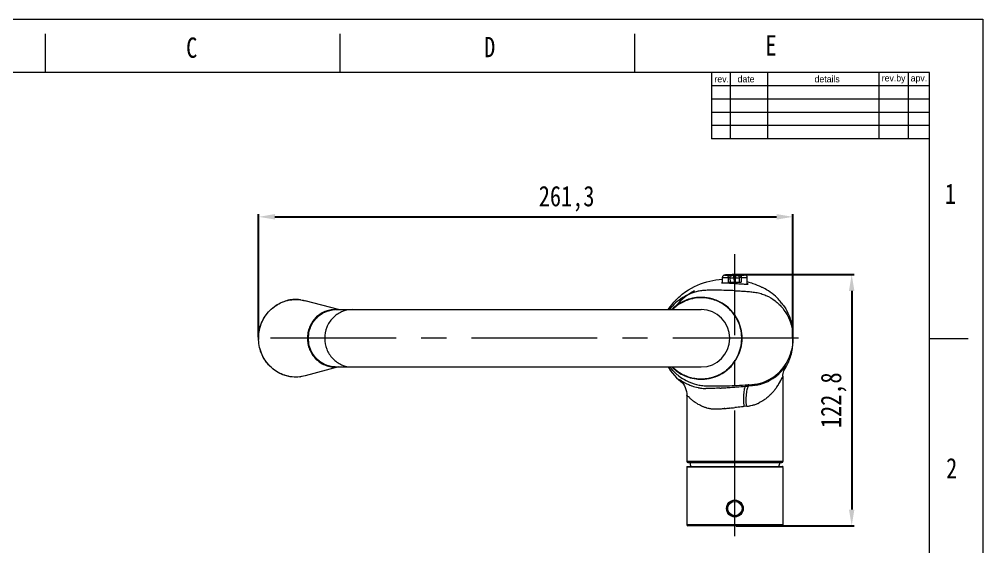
# Model space of a CAD drawing. Header units: inches. Extents: x 20229 to 21001, y -6726 to -5634.
# Drawn here: x 20530.5 to 21001.5, y -5891.3 to -5633.5 of the extents above; entities that cross this region are included whole.
import ezdxf

# ---------------------------------------------------------------- set-up
doc = ezdxf.new("R2010")
doc.units = ezdxf.units.IN
doc.header["$LTSCALE"] = 4.84
doc.header["$MEASUREMENT"] = 0
doc.header["$PDMODE"] = 3
doc.header["$PDSIZE"] = 0.3125
doc.linetypes.add('CENTERX2', pattern=[20.32, 12.7, -2.54, 2.54, -2.54])
doc.layers.get('0').update_dxf_attribs({"linetype": 'CONTINUOUS', "lineweight": 13})
doc.layers.get('Defpoints').update_dxf_attribs({"color": 3, "linetype": 'CONTINUOUS'})
for name, color, linetype, lineweight in [('CENTER', 1, 'CENTERX2', 15), ('DIM', 3, 'CONTINUOUS', 9), ('TEXT', 2, 'CONTINUOUS', 13)]:
    doc.layers.add(name, color=color, linetype=linetype, lineweight=lineweight)
doc.styles.add('ROMANS', font='')
doc.styles.get("Standard").update_dxf_attribs({"font": 'txt', "width": 0.8})
doc.styles.get('ROMANS').set_extended_font_data('Gulim')
doc.dimstyles.new('ISO-25$0', dxfattribs={"dimtxt": 3, "dimasz": 3.5, "dimexe": 1.25, "dimexo": 0, "dimtad": 1, "dimdsep": 46, "dimtxsty": 'Standard', "dimblk1": 'CLOSEDBLANK', "dimcen": 1, "dimadec": 0, "dimazin": 0, "dimtfac": 1, "dimtmove": 1, "dimatfit": 3, "dimfxl": 1, "dimarcsym": 0})

# ---------------------------------------------------------------- blocks, each defined once
blk = doc.blocks.new('*D9')
at = {"layer": 'Defpoints', "color": 0, "transparency": 16777216}
for p in [(20908.68, -5730.09), (20647.43, -5789.47), (20908.68, -5789.62)]:
    blk.add_point(p, dxfattribs=at)
at = {"layer": 'DIM', "color": 0, "lineweight": -2, "transparency": 16777216}
for p, q in [((20647.43, -5788.84), (20647.43, -5728.84)), ((20908.68, -5788.99), (20908.68, -5728.84))]:
    blk.add_line(p, q, dxfattribs=at)
at = {"layer": 'DIM', "color": 0, "lineweight": -3, "transparency": 16777216}
blk.add_line((20655.43, -5730.09), (20900.68, -5730.09), dxfattribs=at)
at = {"layer": 'DIM', "color": 0, "transparency": 16777216}
for points in [[(20655.43, -5728.75), (20655.43, -5731.42), (20647.43, -5730.09)], [(20900.68, -5728.75), (20900.68, -5731.42), (20908.68, -5730.09)]]:
    blk.add_solid(points, dxfattribs=at)
at = {"layer": 'DIM', "color": 0, "transparency": 16777216, "insert": (20798.05, -5721.25), "char_height": 10, "attachment_point": 5}
blk.add_mtext('261,3', dxfattribs=at)
blk = doc.blocks.new('*D10')
at = {"layer": 'Defpoints', "color": 0, "transparency": 16777216}
for p in [(20880.32, -5758.33), (20880.32, -5881.17), (20937.42, -5881.17)]:
    blk.add_point(p, dxfattribs=at)
at = {"layer": 'DIM', "color": 0, "lineweight": -2, "transparency": 16777216}
for p, q in [((20880.95, -5758.33), (20938.67, -5758.33)), ((20880.95, -5881.17), (20938.67, -5881.17))]:
    blk.add_line(p, q, dxfattribs=at)
at = {"layer": 'DIM', "color": 0, "lineweight": -3, "transparency": 16777216}
blk.add_line((20937.42, -5766.33), (20937.42, -5873.17), dxfattribs=at)
at = {"layer": 'DIM', "color": 0, "transparency": 16777216}
for points in [[(20936.09, -5766.33), (20938.76, -5766.33), (20937.42, -5758.33)], [(20936.09, -5873.17), (20938.76, -5873.17), (20937.42, -5881.17)]]:
    blk.add_solid(points, dxfattribs=at)
at = {"layer": 'DIM', "color": 0, "transparency": 16777216, "insert": (20928.59, -5819.75), "char_height": 10, "attachment_point": 5, "rotation": 90}
blk.add_mtext('122,8', dxfattribs=at)

msp = doc.modelspace()

# ---------------------------------------------------------------- linework, layer by layer
at = {"color": 7, "linetype": 'Continuous'}
for p, q in [((20229.28, -5633.52), (21001.48, -5633.52)), ((21001.48, -5633.52), (21001.48, -6725.51)), ((20543.36, -5659.51), (20543.36, -5640.62)), ((20687.4, -5659.51), (20687.4, -5640.62)), ((20831.44, -5659.51), (20831.44, -5640.62)), ((20975.48, -5659.51), (20255.28, -5659.51)), ((20975.48, -6699.51), (20975.48, -5659.51)), ((20874.31, -5762.46), (20874.26, -5759.61)), ((20877.04, -5759.77), (20877.05, -5761.99)), ((20877.56, -5758.44), (20877.58, -5758.44)), ((20877.56, -5758.44), (20877.58, -5758.44)), ((20877.92, -5759.83), (20877.93, -5762.03)), ((20878.77, -5758.37), (20878.73, -5758.38)), ((20878.73, -5758.38), (20878.73, -5758.38)), ((20878.73, -5758.38), (20878.73, -5758.38)), ((20878.73, -5758.38), (20878.74, -5758.38)), ((20878.77, -5758.38), (20878.9, -5758.36)), ((20879.74, -5758.33), (20880.57, -5758.33)), ((20879.88, -5758.33), (20880.57, -5758.33)), ((20879.88, -5758.33), (20879.88, -5758.33)), ((20880.57, -5758.85), (20879.88, -5758.85)), ((20879.88, -5759.85), (20879.88, -5758.85)), ((20879.88, -5759.85), (20880.57, -5759.85)), ((20879.88, -5759.85), (20879.89, -5762.09)), ((20880.21, -5758.51), (20880.29, -5758.51)), ((20880.56, -5762.09), (20880.57, -5759.85)), ((20880.57, -5758.33), (20880.57, -5758.33)), ((20880.57, -5758.85), (20880.57, -5759.85)), ((20881.54, -5758.36), (20881.68, -5758.37)), ((20881.54, -5758.36), (20881.68, -5758.37)), ((20881.68, -5758.37), (20881.68, -5758.37)), ((20881.68, -5758.37), (20881.69, -5758.37)), ((20882.51, -5762.03), (20882.51, -5759.83)), ((20882.92, -5758.42), (20882.94, -5758.42)), ((20882.92, -5758.42), (20882.94, -5758.42)), ((20883.43, -5759.77), (20883.43, -5761.99)), ((20886.33, -5763.04), (20886.39, -5759.6)), ((20880.56, -5762.09), (20879.89, -5762.09)), ((20880.32, -5766.2), (20880.32, -5762.69)), ((20880.32, -5762.69), (20880.32, -5762.72)), ((20667.96, -5770.63), (20670.24, -5771.08)), ((20686.6, -5775.46), (20670.24, -5771.08)), ((20851.53, -5770.69), (20851.55, -5770.67)), ((20903.52, -5772.69), (20903.41, -5772.54)), ((20903.66, -5772.88), (20903.52, -5772.69)), ((20903.8, -5773.07), (20903.66, -5772.88)), ((20685.26, -5775.46), (20863.86, -5775.46)), ((20671.71, -5789.46), (20671.71, -5789.45)), ((20671.71, -5789.46), (20671.71, -5789.45)), ((20671.71, -5789.46), (20671.71, -5789.46)), ((20883.67, -5789.47), (20883.84, -5789.47)), ((20975.48, -5789.51), (20994.38, -5789.51)), ((20905.19, -5802.91), (20905.14, -5803.02)), ((20686.6, -5803.46), (20670.24, -5807.83)), ((20685.26, -5803.46), (20863.86, -5803.46)), ((20670.24, -5807.83), (20667.96, -5808.29)), ((20851.82, -5808.72), (20854.78, -5811.28)), ((20853.82, -5809.96), (20854.13, -5810.16)), ((20887.12, -5812.17), (20886.82, -5812.19)), ((20903.01, -5809.58), (20902.98, -5809.64)), ((20903.01, -5809.58), (20903.35, -5808.89)), ((20903.71, -5808.15), (20903.53, -5808.51)), ((20903.75, -5808.05), (20903.8, -5807.97)), ((20903.82, -5807.94), (20903.82, -5807.95)), ((20903.82, -5807.97), (20903.82, -5849.67)), ((20872.95, -5813.8), (20873.57, -5813.76)), ((20887.04, -5812.79), (20887.19, -5812.77)), ((20856.82, -5817.34), (20856.82, -5849.67)), ((20856.82, -5817.34), (20856.82, -5817.34)), ((20857.59, -5818.04), (20857.41, -5817.87)), ((20858.06, -5818.47), (20857.59, -5818.04)), ((20861.57, -5821.18), (20861.25, -5820.97)), ((20871.19, -5824.01), (20871.26, -5824.01)), ((20875.47, -5823.77), (20875.15, -5823.79)), ((20877.75, -5823.57), (20877.5, -5823.59)), ((20885.86, -5822.71), (20884.68, -5822.85)), ((20886.19, -5822.67), (20885.86, -5822.71)), ((20903.82, -5849.67), (20856.82, -5849.67)), ((20856.83, -5852.41), (20856.82, -5852.62)), ((20856.82, -5852.62), (20856.82, -5880.67)), ((20856.86, -5852.37), (20903.78, -5852.37)), ((20857.06, -5852.17), (20857.03, -5852.17)), ((20857.06, -5852.17), (20903.58, -5852.17)), ((20857.32, -5850.17), (20903.32, -5850.17)), ((20903.62, -5852.17), (20903.58, -5852.17)), ((20903.82, -5852.62), (20903.81, -5852.41)), ((20903.82, -5852.62), (20903.82, -5880.67)), ((20903.82, -5880.67), (20856.82, -5880.67)), ((20903.32, -5881.17), (20857.32, -5881.17))]:
    msp.add_line(p, q, dxfattribs=at)
for p, q in [((20868.88, -5659.51), (20868.88, -5692.01)), ((20877.93, -5659.51), (20877.93, -5692.01)), ((20896.18, -5659.51), (20896.18, -5692.01)), ((20950.71, -5659.51), (20950.71, -5692.01)), ((20965.08, -5659.51), (20965.08, -5692.01)), ((20975.48, -5666.01), (20868.88, -5666.01)), ((20975.48, -5672.51), (20868.88, -5672.51)), ((20975.48, -5679.01), (20868.88, -5679.01)), ((20975.48, -5685.51), (20868.88, -5685.51)), ((20975.48, -5692.01), (20868.88, -5692.01))]:
    msp.add_line(p, q)
for points in [[(20877.77, -5758.43), (20877.29, -5758.44), (20877.02, -5758.45), (20876.77, -5758.46), (20876.54, -5758.47), (20876.33, -5758.48), (20876.13, -5758.49), (20875.96, -5758.5), (20875.81, -5758.51), (20875.67, -5758.52), (20875.55, -5758.53), (20875.44, -5758.54), (20875.35, -5758.55), (20875.26, -5758.56), (20875.18, -5758.58), (20875.09, -5758.6), (20874.99, -5758.63), (20874.86, -5758.68), (20874.71, -5758.76), (20874.55, -5758.88), (20874.42, -5759.05), (20874.32, -5759.24), (20874.27, -5759.45), (20874.26, -5759.61)], [(20878.73, -5758.38), (20878.71, -5758.38), (20878.65, -5758.39), (20878.57, -5758.39), (20878.46, -5758.4), (20878.33, -5758.41), (20878.17, -5758.41), (20877.98, -5758.42), (20877.77, -5758.43)], [(20879.74, -5758.33), (20879.59, -5758.33), (20879.46, -5758.33), (20879.33, -5758.34), (20879.22, -5758.34), (20879.12, -5758.34), (20879.04, -5758.35), (20878.96, -5758.35), (20878.9, -5758.36), (20878.84, -5758.36), (20878.77, -5758.37)], [(20881.68, -5758.37), (20881.62, -5758.36), (20881.55, -5758.35), (20881.47, -5758.35), (20881.39, -5758.34), (20881.29, -5758.34), (20881.17, -5758.33), (20881.04, -5758.33), (20880.89, -5758.33), (20880.72, -5758.33), (20880.57, -5758.33)], [(20883.21, -5758.43), (20882.67, -5758.42), (20882.41, -5758.41), (20882.19, -5758.4), (20882.01, -5758.39), (20881.87, -5758.38), (20881.77, -5758.38), (20881.7, -5758.37), (20881.68, -5758.37)], [(20886.39, -5759.6), (20886.38, -5759.44), (20886.32, -5759.24), (20886.23, -5759.05), (20886.1, -5758.88), (20885.95, -5758.75), (20885.8, -5758.67), (20885.67, -5758.62), (20885.57, -5758.59), (20885.48, -5758.57), (20885.4, -5758.55), (20885.31, -5758.54), (20885.22, -5758.53), (20885.12, -5758.52), (20885.01, -5758.51), (20884.88, -5758.5), (20884.73, -5758.49), (20884.57, -5758.48), (20884.39, -5758.47), (20884.19, -5758.46), (20883.98, -5758.45), (20883.74, -5758.44), (20883.48, -5758.44), (20883.21, -5758.43)], [(20903.41, -5772.55), (20903.16, -5772.22), (20902.84, -5771.81), (20902.44, -5771.32), (20901.97, -5770.79), (20901.43, -5770.21), (20900.82, -5769.58), (20900.12, -5768.92), (20899.33, -5768.24), (20898.47, -5767.55), (20897.58, -5766.89), (20896.69, -5766.3), (20895.85, -5765.78), (20895.09, -5765.34), (20894.41, -5764.99), (20893.84, -5764.7), (20893.39, -5764.49), (20893.16, -5764.39), (20893.12, -5764.37)], [(20860.58, -5766.34), (20858.64, -5767.42), (20855.97, -5769.25), (20853.35, -5771.52), (20851.27, -5773.86)], [(20847.73, -5775.46), (20848.18, -5774.76), (20848.8, -5773.88), (20849.41, -5773.08), (20849.99, -5772.38), (20850.52, -5771.77), (20850.98, -5771.26), (20851.38, -5770.84), (20851.7, -5770.52), (20851.89, -5770.34), (20851.92, -5770.31)], [(20903.39, -5772.51), (20903.36, -5772.48), (20903.26, -5772.35)], [(20903.41, -5772.55), (20903.58, -5772.77), (20903.56, -5772.75)], [(20903.92, -5773.23), (20903.9, -5773.21), (20903.8, -5773.07)], [(20847.74, -5803.46), (20848.89, -5805.3), (20851.82, -5808.72)], [(20903.82, -5807.94), (20903.83, -5807.45), (20903.9, -5806.69), (20904.02, -5805.96), (20904.18, -5805.29), (20904.36, -5804.69), (20904.55, -5804.19), (20904.71, -5803.81), (20904.83, -5803.58), (20904.88, -5803.47), (20904.9, -5803.44)], [(20854.01, -5810.4), (20854, -5810.39), (20854.04, -5810.44), (20854.19, -5810.59), (20854.45, -5810.87), (20854.81, -5811.32), (20855.22, -5811.91), (20855.65, -5812.64), (20856.05, -5813.48), (20856.39, -5814.43), (20856.64, -5815.44), (20856.79, -5816.52), (20856.82, -5817.34)]]:
    msp.add_lwpolyline(points, dxfattribs=at)
for radius in [4.1, 4, 3.5]:
    msp.add_circle((20880.32, -5872.67), radius, dxfattribs=at)
for centre, radius, start, end in [((20878.91, -5759.37), 1.01, 100.3286, 100.6411), ((20878.38, -5754.52), 3.88, 275.3443, 275.76), ((20877.62, -5795.04), 34.4, 62.3791, 63.1947), ((20877.57, -5795.14), 34.51, 62.2282, 62.3794), ((20877.55, -5795.18), 34.55, 62.042, 62.2282), ((20863.85, -5789.69), 20.04, 89.1874, 101.3322), ((20863.84, -5789.5), 19.84, 82.4855, 89.1493), ((20863.83, -5789.6), 19.95, 75.8478, 82.4864), ((20863.78, -5789.47), 20, 48.0624, 77.9048), ((20665.72, -5788.17), 17.69, 103.3222, 106.7833), ((20665.71, -5788.11), 17.64, 102.0907, 103.3209), ((20665.7, -5788.07), 17.59, 97.3608, 102.0901), ((20665.69, -5788.04), 17.56, 92.8213, 97.3595), ((20665.69, -5788.02), 17.54, 87.9189, 92.8161), ((20665.69, -5788.05), 17.57, 83.5271, 87.9199), ((20665.7, -5787.99), 17.51, 82.5792, 83.5255), ((20863.8, -5789.49), 19.83, 128.7282, 134.9311), ((20863.87, -5789.57), 19.94, 126.9193, 128.7318), ((20873.23, -5791.65), 30.17, 135.9824, 136.2582), ((20873.28, -5791.7), 30.24, 135.7513, 135.9279), ((20873.36, -5791.78), 30.36, 134.9545, 135.7509), ((20863.86, -5789.56), 19.92, 114.3119, 126.9173), ((20863.71, -5789.27), 19.59, 112.8643, 114.2762), ((20863.81, -5789.53), 19.87, 103.0739, 112.8356), ((20863.85, -5789.69), 20.04, 101.3365, 103.084), ((20863.84, -5789.53), 19.87, 72.8798, 75.8437), ((20863.84, -5789.54), 19.89, 64.0317, 72.8761), ((20863.9, -5789.41), 19.75, 62.2127, 64.0218), ((20863.86, -5789.46), 19.81, 49.6042, 62.1896), ((20863.93, -5789.38), 19.7, 48.2216, 49.5896), ((20863.85, -5789.45), 19.81, 38.6994, 48.2017), ((20685.26, -5788.32), 12.86, 90.0008, 91.7248), ((20684.82, -5788.42), 12.99, 88.0749, 89.1057), ((20863.86, -5789.46), 14, 270, 90), ((20863.79, -5789.5), 19.88, 35.5374, 38.7018), ((20863.79, -5789.5), 19.89, 26.0681, 35.5311), ((20685.38, -5789.18), 13.6, 139.8315, 141.9177), ((20863.94, -5789.42), 19.71, 13.3028, 26.0623), ((20686, -5789.46), 14.29, 171.5674, 179.9938), ((20863.39, -5789.57), 20.29, 12.9388, 13.3497), ((20667.15, -5789.46), 19.7, 178.4626, 179.9995), ((20667.16, -5789.46), 19.71, 180.0005, 181.6708), ((20686, -5789.45), 14.29, 180.0061, 188.4032), ((20685.38, -5789.73), 13.61, 218.0597, 220.2366), ((20863.76, -5789.42), 19.92, 321.3233, 333.9307), ((20863.87, -5789.48), 19.79, 333.9584, 345.8702), ((20864.5, -5789.65), 19.14, 345.8855, 346.7108), ((20886, -5789.92), 22.69, 332.0469, 339.4426), ((20886.31, -5790.04), 22.36, 339.4471, 346.7515), ((20863.83, -5789.46), 19.84, 318.5802, 321.297), ((20886, -5789.93), 22.68, 328.5446, 332.0522), ((20685.26, -5790.59), 12.86, 268.2752, 269.9992), ((20684.82, -5790.49), 12.99, 270.891, 271.9251), ((20863.74, -5789.52), 19.73, 224.9557, 229.9244), ((20863.81, -5789.43), 19.85, 229.921, 231.2749), ((20863.87, -5789.35), 19.94, 231.2873, 243.8888), ((20867.6, -5788.58), 24.24, 229.838, 233.1654), ((20863.75, -5789.57), 19.7, 243.914, 245.7389), ((20863.79, -5789.45), 19.83, 245.7697, 255.5435), ((20863.78, -5789.47), 20, 283.5724, 309.1061), ((20863.83, -5789.37), 19.91, 284.1665, 294.4827), ((20863.91, -5789.55), 19.72, 294.4994, 295.9881), ((20863.86, -5789.48), 19.81, 296.0139, 308.5937), ((20863.91, -5789.55), 19.72, 308.6056, 310.4203), ((20886.7, -5790.79), 22.05, 306.3229, 312.9507), ((20886.95, -5791.07), 21.67, 312.9721, 314.9348), ((20886.72, -5790.82), 22.01, 314.8817, 320.2094), ((20886.29, -5790.42), 22.6, 320.1428, 321.5818), ((20883.51, -5790.96), 25.17, 325.6099, 329.5761), ((20866.65, -5776.12), 46.9, 324.2709, 324.6232), ((20889.7, -5794.67), 17.55, 329.5906, 329.7575), ((20665.7, -5790.91), 17.52, 276.4325, 277.4399), ((20867.53, -5788.67), 24.12, 233.1574, 242.9542), ((20868.23, -5788.37), 25.95, 240.7979, 242.4033), ((20867.4, -5788.91), 23.86, 242.9615, 246.4104), ((20867.47, -5788.82), 23.96, 246.3566, 259.0198), ((20863.86, -5789.23), 20.06, 255.5316, 256.9217), ((20863.87, -5789.18), 20.1, 256.9226, 263.8576), ((20863.85, -5789.36), 19.93, 263.8599, 268.2319), ((20866.96, -5791.27), 21.46, 259.0923, 260.1092), ((20863.84, -5789.48), 19.8, 268.2365, 268.5163), ((20863.84, -5789.55), 19.74, 268.5158, 270.8631), ((20863.83, -5789.35), 19.94, 270.8816, 280.8291), ((20863.83, -5789.36), 19.93, 280.8293, 284.1609), ((20870.85, -5574.52), 238.21, 272.4698, 273.8428), ((20887.32, -5791.56), 21.1, 280.0998, 281.7098), ((20887.69, -5792.71), 19.36, 284.8893, 285.7609), ((20887.17, -5791.64), 21.07, 296.3551, 297.3258), ((20886.77, -5790.68), 21.59, 298.4704, 302.1652), ((20886.58, -5790.62), 22.25, 305.2311, 306.2999), ((20883.18, -5800.88), 21.56, 325.6035, 328.5273), ((20885.13, -5801.88), 19.37, 328.0368, 329.506), ((20866.85, -5790.91), 40.7, 329.2671, 330.9349), ((20873.42, -5794.54), 33.19, 330.8928, 331.0961), ((20871.97, -5793.69), 34.87, 331.0266, 332.7774), ((20852.35, -5784.06), 56.72, 334.0304, 334.2335), ((20819.44, -5768.17), 93.27, 334.2354, 334.3747), ((20912.8, -5812.58), 10.12, 153.4202, 153.9984), ((20867.22, -5790.42), 23.66, 249.2696, 250.4235), ((20867.19, -5790.55), 23.52, 250.3797, 258.0893), ((20867.17, -5790.63), 23.44, 258.0995, 259.3405), ((20869.29, -5660.1), 152.66, 269.7601, 269.9302), ((20869.31, -5565.38), 247.38, 269.9526, 270.6255), ((20869.25, -5532.09), 280.66, 270.5628, 271.1909), ((20845.01, -5324.2), 490.39, 273.3392, 273.6927), ((20869.28, -5532.13), 280.63, 271.185, 272.2639), ((20837.11, -5198.97), 615.87, 273.67555, 273.95076), ((20869.92, -5549.11), 263.63, 272.2706, 272.4345), ((20855.58, -5467.49), 346.73, 274.9626, 275.206), ((20876.41, -5796.49), 29.63, 325.5377, 325.9993), ((20856.02, -5818.46), 1.38, 49.2648, 50.3074), ((20878.82, -5796.05), 30.56, 227.2034, 227.5534), ((20866.93, -5810.17), 12.1, 228.5358, 229.2489), ((20870.79, -5805.5), 18.16, 233.3333, 234.2136), ((20885.38, -5807.11), 15.48, 286.6766, 289.8526), ((20885.39, -5807.02), 15.56, 289.7111, 295.0351), ((20884.66, -5805.48), 17.26, 295.0811, 295.5657), ((20882.82, -5802.36), 20.89, 306.3904, 309.1047), ((20871.79, -5805.24), 18.91, 247.6838, 248.3466), ((20871.55, -5806.05), 18.07, 248.1153, 252.6251), ((20871.14, -5807.08), 16.96, 252.9008, 253.9826), ((20870.99, -5807.64), 16.39, 253.9587, 258.215), ((20870.92, -5807.94), 16.08, 258.2211, 259.5815), ((20870.91, -5794.6), 29.41, 270.6865, 272.3003), ((20870, -5781.94), 42.1, 272.8487, 273.1803), ((20868.18, -5741.11), 82.98, 272.8735, 273.5751), ((20863.77, -5675.59), 148.64, 273.6973, 274.3937), ((20852.98, -5549.45), 275.24, 274.6863, 275.1094), ((20847.31, -5495.86), 329.13, 275.3069, 275.7559), ((20873.25, -5719.25), 104.22, 277.1352, 277.3086), ((20882.78, -5795.31), 27.57, 277.7696, 279.6418), ((20883.73, -5799.19), 23.59, 278.9482, 279.389), ((20884.3, -5803.22), 19.52, 279.6763, 283.2015), ((20885.13, -5806.41), 16.22, 282.9049, 284.3334), ((20885.33, -5807.18), 15.42, 284.3464, 286.9591), ((20857.32, -5849.67), 0.5, 180, 270), ((20903.32, -5849.67), 0.5, 270, 0), ((20857.06, -5852.39), 0.219, 99.1944, 104.8784), ((20907.45, -5840.87), 50, 190.716, 193.0679), ((20853.19, -5840.87), 50, 346.9321, 349.284), ((20857.32, -5880.67), 0.5, 180, 270), ((20903.32, -5880.67), 0.5, 270, 0)]:
    msp.add_arc(centre, radius, start, end, dxfattribs=at)
for points, knots in [([(20851.91, -5770.3), (20853.27, -5768.94), (20858.22, -5764.87), (20866.07, -5761.58), (20872.18, -5760.69), (20874.19, -5760.56), (20874.27, -5760.55)], [0, 0, 0, 0, 0.219808, 0.732746, 0.989215, 1, 1, 1, 1]), ([(20874.26, -5759.61), (20874.26, -5759.61), (20874.26, -5759.62), (20874.28, -5759.63), (20874.31, -5759.63), (20874.37, -5759.64), (20874.45, -5759.65), (20874.56, -5759.66), (20874.69, -5759.67), (20874.84, -5759.68), (20875.08, -5759.7), (20875.43, -5759.71), (20875.91, -5759.73), (20876.45, -5759.75), (20876.84, -5759.77), (20877.04, -5759.77)], [0, 0, 0, 0, 0.002097, 0.005767, 0.018988, 0.040407, 0.070045, 0.107829, 0.153629, 0.207274, 0.268567, 0.41312, 0.585045, 0.781705, 1, 1, 1, 1]), ([(20877.58, -5758.76), (20877.41, -5758.75), (20877.09, -5758.74), (20876.64, -5758.73), (20876.24, -5758.71), (20875.95, -5758.69), (20875.75, -5758.68), (20875.62, -5758.67), (20875.52, -5758.66), (20875.43, -5758.65), (20875.36, -5758.64), (20875.31, -5758.63), (20875.28, -5758.62), (20875.27, -5758.61), (20875.25, -5758.6), (20875.27, -5758.59), (20875.28, -5758.58), (20875.31, -5758.57), (20875.35, -5758.56), (20875.42, -5758.55), (20875.51, -5758.54), (20875.62, -5758.53), (20875.74, -5758.52), (20875.94, -5758.5), (20876.23, -5758.48), (20876.62, -5758.47), (20877.07, -5758.45), (20877.39, -5758.44), (20877.56, -5758.44)], [0, 0, 0, 0, 0.108826, 0.206589, 0.292015, 0.364135, 0.394897, 0.421974, 0.44525, 0.46461, 0.479963, 0.491243, 0.49535, 0.498451, 0.501923, 0.505202, 0.508171, 0.512142, 0.523147, 0.538228, 0.557319, 0.580329, 0.607145, 0.63765, 0.70927, 0.794222, 0.89154, 1, 1, 1, 1]), ([(20877.04, -5759.77), (20877.04, -5759.65), (20877.06, -5759.46), (20877.13, -5759.23), (20877.2, -5759.07), (20877.28, -5758.94), (20877.4, -5758.82), (20877.51, -5758.76), (20877.58, -5758.76)], [0, 0, 0, 0, 0.298598, 0.448747, 0.590512, 0.716886, 0.825956, 1, 1, 1, 1]), ([(20877.04, -5759.77), (20877.15, -5759.78), (20877.34, -5759.78), (20877.59, -5759.8), (20877.78, -5759.81), (20877.88, -5759.82), (20877.92, -5759.83)], [0, 0, 0, 0, 0.356024, 0.648571, 0.866046, 1, 1, 1, 1]), ([(20877.58, -5758.44), (20877.81, -5758.43), (20878.19, -5758.42), (20878.58, -5758.4), (20878.73, -5758.38)], [0, 0, 0, 0, 0.590951, 1, 1, 1, 1]), ([(20878.9, -5758.83), (20878.84, -5758.81), (20878.69, -5758.8), (20878.4, -5758.78), (20878.02, -5758.77), (20877.74, -5758.76), (20877.58, -5758.76)], [0, 0, 0, 0, 0.134681, 0.352822, 0.644633, 1, 1, 1, 1]), ([(20877.92, -5759.83), (20877.92, -5759.7), (20877.96, -5759.51), (20878.08, -5759.28), (20878.24, -5759.07), (20878.52, -5758.88), (20878.78, -5758.83), (20878.9, -5758.83)], [0, 0, 0, 0, 0.242788, 0.372193, 0.503773, 0.761005, 1, 1, 1, 1]), ([(20877.92, -5759.83), (20877.95, -5759.83), (20878.04, -5759.83), (20878.27, -5759.84), (20878.66, -5759.84), (20879.24, -5759.85), (20879.66, -5759.85), (20879.88, -5759.85)], [0, 0, 0, 0, 0.048721, 0.125446, 0.353146, 0.656491, 1, 1, 1, 1]), ([(20878.18, -5758.59), (20878.18, -5758.59), (20878.19, -5758.59), (20878.2, -5758.58), (20878.23, -5758.58), (20878.28, -5758.57), (20878.34, -5758.56), (20878.43, -5758.56), (20878.53, -5758.55), (20878.65, -5758.54), (20878.83, -5758.54), (20879.1, -5758.53), (20879.44, -5758.52), (20879.82, -5758.52), (20880.08, -5758.51), (20880.21, -5758.51)], [0, 0, 0, 0, 0.002178, 0.00619, 0.020949, 0.044937, 0.078038, 0.119964, 0.170337, 0.22868, 0.29444, 0.445628, 0.61813, 0.805314, 1, 1, 1, 1]), ([(20880.21, -5758.67), (20880.08, -5758.67), (20879.82, -5758.67), (20879.45, -5758.66), (20879.1, -5758.66), (20878.84, -5758.65), (20878.65, -5758.64), (20878.53, -5758.64), (20878.43, -5758.63), (20878.34, -5758.62), (20878.28, -5758.62), (20878.23, -5758.61), (20878.2, -5758.6), (20878.19, -5758.6), (20878.18, -5758.59), (20878.18, -5758.59)], [0, 0, 0, 0, 0.194546, 0.381607, 0.554021, 0.705168, 0.770928, 0.829285, 0.879688, 0.921659, 0.954821, 0.978885, 0.993734, 0.997793, 1, 1, 1, 1]), ([(20878.73, -5758.38), (20878.75, -5758.37), (20878.8, -5758.37), (20878.86, -5758.36), (20878.9, -5758.36)], [0, 0, 0, 0, 0.25596, 1, 1, 1, 1]), ([(20878.9, -5758.36), (20878.92, -5758.36), (20878.96, -5758.35), (20879.03, -5758.35), (20879.13, -5758.34), (20879.31, -5758.34), (20879.56, -5758.33), (20879.77, -5758.33), (20879.88, -5758.33)], [0, 0, 0, 0, 0.050166, 0.129143, 0.233125, 0.358507, 0.659006, 1, 1, 1, 1]), ([(20879.88, -5758.85), (20879.77, -5758.85), (20879.56, -5758.85), (20879.31, -5758.85), (20879.14, -5758.84), (20879.04, -5758.84), (20878.96, -5758.83), (20878.92, -5758.83), (20878.9, -5758.83)], [0, 0, 0, 0, 0.341371, 0.642048, 0.767403, 0.871301, 0.950096, 1, 1, 1, 1]), ([(20882.24, -5758.59), (20882.24, -5758.59), (20882.23, -5758.59), (20882.22, -5758.6), (20882.19, -5758.6), (20882.14, -5758.61), (20882.08, -5758.62), (20881.99, -5758.62), (20881.89, -5758.63), (20881.77, -5758.64), (20881.59, -5758.64), (20881.32, -5758.65), (20880.98, -5758.66), (20880.6, -5758.66), (20880.34, -5758.67), (20880.21, -5758.67)], [0, 0, 0, 0, 0.002211, 0.006274, 0.021133, 0.045205, 0.078374, 0.12035, 0.170757, 0.229114, 0.294875, 0.446015, 0.618419, 0.805468, 1, 1, 1, 1]), ([(20880.29, -5758.51), (20880.42, -5758.51), (20880.67, -5758.51), (20881.03, -5758.52), (20881.36, -5758.53), (20881.62, -5758.53), (20881.79, -5758.54), (20881.91, -5758.55), (20882, -5758.55), (20882.09, -5758.56), (20882.15, -5758.56), (20882.2, -5758.57), (20882.22, -5758.58), (20882.24, -5758.58), (20882.24, -5758.59)], [0, 0, 0, 0, 0.196824, 0.384918, 0.55743, 0.708064, 0.773434, 0.831361, 0.881323, 0.922873, 0.955655, 0.979404, 0.99402, 1, 1, 1, 1]), ([(20880.57, -5758.33), (20880.68, -5758.33), (20880.88, -5758.33), (20881.16, -5758.33), (20881.36, -5758.34), (20881.48, -5758.35), (20881.52, -5758.35), (20881.54, -5758.36)], [0, 0, 0, 0, 0.335362, 0.632923, 0.863662, 0.945415, 1, 1, 1, 1]), ([(20881.54, -5758.82), (20881.52, -5758.83), (20881.48, -5758.83), (20881.36, -5758.84), (20881.16, -5758.85), (20880.88, -5758.85), (20880.67, -5758.85), (20880.57, -5758.85)], [0, 0, 0, 0, 0.054303, 0.135897, 0.36657, 0.664315, 1, 1, 1, 1]), ([(20880.57, -5759.85), (20880.79, -5759.85), (20881.2, -5759.85), (20881.76, -5759.84), (20882.19, -5759.84), (20882.43, -5759.83), (20882.51, -5759.83)], [0, 0, 0, 0, 0.337605, 0.637715, 0.866995, 1, 1, 1, 1]), ([(20882.92, -5758.75), (20882.76, -5758.75), (20882.47, -5758.76), (20882.07, -5758.78), (20881.77, -5758.8), (20881.6, -5758.81), (20881.54, -5758.82)], [0, 0, 0, 0, 0.347393, 0.636506, 0.857299, 1, 1, 1, 1]), ([(20881.54, -5758.82), (20881.66, -5758.83), (20881.92, -5758.88), (20882.19, -5759.06), (20882.36, -5759.28), (20882.47, -5759.51), (20882.51, -5759.7), (20882.51, -5759.83)], [0, 0, 0, 0, 0.238074, 0.494979, 0.626718, 0.756435, 1, 1, 1, 1]), ([(20881.69, -5758.37), (20881.86, -5758.39), (20882.27, -5758.41), (20882.68, -5758.42), (20882.92, -5758.42)], [0, 0, 0, 0, 0.408115, 1, 1, 1, 1]), ([(20883.43, -5759.77), (20883.33, -5759.77), (20883.13, -5759.78), (20882.87, -5759.79), (20882.67, -5759.81), (20882.56, -5759.82), (20882.51, -5759.83)], [0, 0, 0, 0, 0.349265, 0.637714, 0.85726, 1, 1, 1, 1]), ([(20882.94, -5758.42), (20883.11, -5758.43), (20883.45, -5758.44), (20883.93, -5758.45), (20884.35, -5758.47), (20884.66, -5758.49), (20884.87, -5758.5), (20885, -5758.51), (20885.11, -5758.52), (20885.21, -5758.53), (20885.27, -5758.54), (20885.32, -5758.55), (20885.34, -5758.56), (20885.36, -5758.56), (20885.37, -5758.57), (20885.38, -5758.58), (20885.39, -5758.59), (20885.37, -5758.6), (20885.36, -5758.6), (20885.33, -5758.61), (20885.28, -5758.62), (20885.2, -5758.63), (20885.11, -5758.65), (20884.99, -5758.66), (20884.86, -5758.67), (20884.65, -5758.68), (20884.34, -5758.7), (20883.92, -5758.72), (20883.44, -5758.74), (20883.1, -5758.75), (20882.92, -5758.75)], [0, 0, 0, 0, 0.10798, 0.205133, 0.290115, 0.361881, 0.392485, 0.419411, 0.442538, 0.461748, 0.476933, 0.482987, 0.488005, 0.491988, 0.494955, 0.496974, 0.498301, 0.501735, 0.504838, 0.508961, 0.520312, 0.535774, 0.555252, 0.578635, 0.605806, 0.636644, 0.708842, 0.794212, 0.891719, 1, 1, 1, 1]), ([(20882.92, -5758.75), (20883.08, -5758.76), (20883.25, -5758.97), (20883.35, -5759.22), (20883.41, -5759.46), (20883.43, -5759.64), (20883.43, -5759.77)], [0, 0, 0, 0, 0.395007, 0.539611, 0.693387, 1, 1, 1, 1]), ([(20883.43, -5759.77), (20883.65, -5759.76), (20884.06, -5759.75), (20884.63, -5759.73), (20885.14, -5759.71), (20885.51, -5759.69), (20885.77, -5759.68), (20885.93, -5759.67), (20886.07, -5759.66), (20886.18, -5759.65), (20886.26, -5759.64), (20886.33, -5759.63), (20886.37, -5759.62), (20886.38, -5759.61), (20886.39, -5759.61), (20886.39, -5759.6)], [0, 0, 0, 0, 0.217277, 0.413534, 0.585508, 0.730363, 0.791855, 0.845712, 0.891716, 0.929684, 0.959478, 0.981007, 0.994288, 0.997951, 1, 1, 1, 1]), ([(20873.83, -5762.35), (20873.83, -5762.33), (20873.87, -5762.3), (20874.01, -5762.25), (20874.16, -5762.22), (20874.27, -5762.2)], [0, 0, 0, 0, 0.094097, 0.286178, 1, 1, 1, 1]), ([(20880.32, -5762.69), (20879.9, -5762.67), (20879.07, -5762.65), (20877.87, -5762.61), (20876.76, -5762.58), (20875.79, -5762.55), (20874.99, -5762.51), (20874.45, -5762.48), (20874.13, -5762.45), (20873.97, -5762.42), (20873.88, -5762.4), (20873.83, -5762.36), (20873.83, -5762.35)], [0, 0, 0, 0, 0.19442, 0.381334, 0.553579, 0.704545, 0.828461, 0.920643, 0.953747, 0.977838, 0.992921, 1, 1, 1, 1]), ([(20877.05, -5761.99), (20877.15, -5761.99), (20877.34, -5761.99), (20877.6, -5762), (20877.79, -5762.02), (20877.89, -5762.03), (20877.93, -5762.03)], [0, 0, 0, 0, 0.359012, 0.652731, 0.86921, 1, 1, 1, 1]), ([(20877.93, -5762.03), (20877.96, -5762.04), (20878.04, -5762.05), (20878.19, -5762.06), (20878.38, -5762.07), (20878.73, -5762.08), (20879.24, -5762.09), (20879.67, -5762.09), (20879.89, -5762.09)], [0, 0, 0, 0, 0.047504, 0.12329, 0.225249, 0.350371, 0.65463, 1, 1, 1, 1]), ([(20880.32, -5762.69), (20880.74, -5762.7), (20881.57, -5762.74), (20882.78, -5762.81), (20883.89, -5762.88), (20884.86, -5762.95), (20885.66, -5763.01), (20886.2, -5763.04), (20886.53, -5763.05), (20886.69, -5763.04), (20886.78, -5763.04), (20886.83, -5763.01), (20886.83, -5763)], [0, 0, 0, 0, 0.194517, 0.381665, 0.554196, 0.705561, 0.829861, 0.922216, 0.955226, 0.979044, 0.993608, 1, 1, 1, 1]), ([(20880.56, -5762.09), (20880.78, -5762.09), (20881.19, -5762.09), (20881.69, -5762.08), (20882.04, -5762.07), (20882.24, -5762.06), (20882.39, -5762.05), (20882.48, -5762.04), (20882.51, -5762.03)], [0, 0, 0, 0, 0.339316, 0.640305, 0.765548, 0.869054, 0.947928, 1, 1, 1, 1]), ([(20882.51, -5762.03), (20882.55, -5762.03), (20882.66, -5762.02), (20882.86, -5762.01), (20883.12, -5762), (20883.32, -5761.99), (20883.43, -5761.99)], [0, 0, 0, 0, 0.139039, 0.358354, 0.649255, 1, 1, 1, 1]), ([(20886.35, -5761.76), (20887.3, -5762.01), (20889.54, -5762.71), (20891.8, -5763.67), (20893.13, -5764.34)], [0, 0, 0, 0, 0.415349, 1, 1, 1, 1]), ([(20886.83, -5763), (20886.83, -5762.98), (20886.78, -5762.95), (20886.7, -5762.9), (20886.55, -5762.84), (20886.43, -5762.81), (20886.36, -5762.79)], [0, 0, 0, 0, 0.093729, 0.288372, 0.590949, 1, 1, 1, 1]), ([(20880.32, -5766.2), (20878.87, -5766.14), (20875.97, -5766.05), (20872.34, -5765.99), (20869.44, -5765.97), (20867.26, -5765.98), (20865.08, -5766.06), (20862.92, -5766.35), (20860.79, -5766.87), (20858.03, -5767.81), (20853.45, -5770.09), (20850.11, -5773.12), (20848.34, -5775.45)], [0, 0, 0, 0, 0.124728, 0.249454, 0.311813, 0.374189, 0.436541, 0.498905, 0.561332, 0.623841, 0.749036, 1, 1, 1, 1]), ([(20863.42, -5769.46), (20860.85, -5769.51), (20855.67, -5770.62), (20851.31, -5773.62), (20849.51, -5775.45)], [0, 0, 0, 0, 0.499566, 1, 1, 1, 1]), ([(20883.84, -5789.47), (20883.84, -5787.86), (20883.46, -5784.73), (20881.85, -5780.37), (20879.36, -5776.57), (20876.09, -5773.43), (20872.21, -5771.1), (20867.92, -5769.7), (20864.91, -5769.43), (20863.42, -5769.46)], [0, 0, 0, 0, 0.15196, 0.293986, 0.435621, 0.576858, 0.717908, 0.858904, 1, 1, 1, 1]), ([(20880.32, -5766.2), (20881.18, -5766.23), (20882.89, -5766.32), (20885.46, -5766.49), (20888.03, -5766.72), (20890.6, -5766.98), (20893.11, -5767.58), (20896.35, -5768.78), (20900.1, -5771.01), (20903.85, -5774.69), (20906.66, -5779.16), (20908.09, -5783.34), (20908.62, -5786.82), (20908.68, -5788.59), (20908.68, -5789.47)], [0, 0, 0, 0, 0.061888, 0.123777, 0.185671, 0.247565, 0.309498, 0.371537, 0.495848, 0.620894, 0.746684, 0.873072, 0.936514, 1, 1, 1, 1]), ([(20670.24, -5807.83), (20669.07, -5808.15), (20666.67, -5808.53), (20663.04, -5808.36), (20659.5, -5807.44), (20656.22, -5805.83), (20653.3, -5803.57), (20650.87, -5800.76), (20649.02, -5797.51), (20647.83, -5793.94), (20647.33, -5790.21), (20647.54, -5786.44), (20648.47, -5782.79), (20650.06, -5779.4), (20652.27, -5776.41), (20655, -5773.91), (20658.16, -5772.03), (20660.47, -5771.23), (20661.64, -5770.95)], [0, 0, 0, 0, 0.061368, 0.122681, 0.184133, 0.245885, 0.308056, 0.370696, 0.433782, 0.497224, 0.560878, 0.624569, 0.688115, 0.751358, 0.814182, 0.876538, 0.938446, 1, 1, 1, 1]), ([(20647.46, -5788.93), (20647.51, -5786.95), (20648.22, -5782.99), (20651, -5777.68), (20655.23, -5773.52), (20658.77, -5771.78), (20660.61, -5771.23)], [0, 0, 0, 0, 0.253621, 0.505324, 0.754089, 1, 1, 1, 1]), ([(20661.64, -5770.95), (20663.05, -5770.62), (20665.95, -5770.3), (20668.84, -5770.7), (20670.24, -5771.08)], [0, 0, 0, 0, 0.49992, 1, 1, 1, 1]), ([(20903.92, -5773.23), (20904.79, -5774.44), (20906.64, -5777.55), (20907.97, -5781.54), (20908.47, -5784.73), (20908.67, -5786.8), (20908.68, -5788.4), (20908.68, -5789.47)], [0, 0, 0, 0, 0.263651, 0.631822, 0.723865, 0.815907, 1, 1, 1, 1]), ([(20685.02, -5775.44), (20684.13, -5775.42), (20682.34, -5775.58), (20679.76, -5776.36), (20677.38, -5777.65), (20675.29, -5779.41), (20673.58, -5781.56), (20672.31, -5784.01), (20671.52, -5786.68), (20671.34, -5788.53), (20671.34, -5789.46)], [0, 0, 0, 0, 0.122593, 0.245522, 0.369134, 0.493645, 0.619127, 0.745508, 0.872564, 1, 1, 1, 1]), ([(20671.71, -5789.45), (20671.71, -5788.46), (20671.92, -5786.49), (20672.83, -5783.67), (20674.3, -5781.11), (20675.62, -5779.66), (20676.34, -5779.01)], [0, 0, 0, 0, 0.251941, 0.503009, 0.752507, 1, 1, 1, 1]), ([(20671.8, -5789.46), (20671.8, -5787.67), (20672.47, -5784.08), (20675.34, -5779.49), (20679.67, -5776.33), (20683.15, -5775.51), (20684.87, -5775.46)], [0, 0, 0, 0, 0.254464, 0.506354, 0.75454, 1, 1, 1, 1]), ([(20693.23, -5775.46), (20691.47, -5775.46), (20687.91, -5776.19), (20683.43, -5779.33), (20680.46, -5783.98), (20679.77, -5787.64), (20679.77, -5789.46)], [0, 0, 0, 0, 0.245428, 0.493549, 0.745449, 1, 1, 1, 1]), ([(20883.67, -5789.47), (20883.67, -5789.27), (20883.64, -5787.78), (20883.45, -5786.29), (20883.16, -5785.03)], [0, 0, 0, 0, 0.133846, 1, 1, 1, 1]), ([(20667.66, -5808.32), (20666.42, -5808.46), (20663.89, -5808.48), (20660.18, -5807.69), (20656.71, -5806.13), (20653.62, -5803.86), (20651.04, -5800.99), (20649.08, -5797.63), (20647.83, -5793.93), (20647.5, -5791.33), (20647.46, -5790.03)], [0, 0, 0, 0, 0.12273, 0.24565, 0.36916, 0.493541, 0.618926, 0.745281, 0.872407, 1, 1, 1, 1]), ([(20671.34, -5789.46), (20671.34, -5790.38), (20671.52, -5792.23), (20672.31, -5794.9), (20673.58, -5797.35), (20675.29, -5799.5), (20677.38, -5801.26), (20679.76, -5802.55), (20682.34, -5803.33), (20684.13, -5803.49), (20685.02, -5803.47)], [0, 0, 0, 0, 0.127435, 0.254492, 0.380873, 0.506355, 0.630866, 0.754478, 0.877407, 1, 1, 1, 1]), ([(20676.34, -5799.9), (20675.62, -5799.26), (20674.3, -5797.8), (20672.83, -5795.25), (20671.92, -5792.42), (20671.71, -5790.45), (20671.71, -5789.46)], [0, 0, 0, 0, 0.247491, 0.496988, 0.748057, 1, 1, 1, 1]), ([(20684.87, -5803.45), (20683.15, -5803.4), (20679.67, -5802.58), (20675.34, -5799.42), (20672.47, -5794.83), (20671.8, -5791.24), (20671.8, -5789.46)], [0, 0, 0, 0, 0.24546, 0.493646, 0.745536, 1, 1, 1, 1]), ([(20679.77, -5789.46), (20679.77, -5791.27), (20680.46, -5794.93), (20683.43, -5799.58), (20687.91, -5802.72), (20691.47, -5803.46), (20693.23, -5803.46)], [0, 0, 0, 0, 0.254551, 0.506451, 0.754572, 1, 1, 1, 1]), ([(20863.22, -5809.47), (20864.72, -5809.52), (20867.75, -5809.27), (20872.08, -5807.9), (20876, -5805.58), (20879.3, -5802.44), (20881.81, -5798.63), (20883.45, -5794.24), (20883.84, -5791.09), (20883.84, -5789.47)], [0, 0, 0, 0, 0.141016, 0.281933, 0.4229, 0.564046, 0.705587, 0.847506, 1, 1, 1, 1]), ([(20883.13, -5794.05), (20883.28, -5793.4), (20883.56, -5791.89), (20883.66, -5790.35), (20883.67, -5789.47)], [0, 0, 0, 0, 0.428726, 1, 1, 1, 1]), ([(20905.22, -5803.71), (20905.46, -5803.3), (20906.74, -5800.97), (20908.05, -5797.31), (20908.66, -5792.84), (20908.68, -5790.59), (20908.68, -5789.47)], [0, 0, 0, 0, 0.100778, 0.550391, 0.775197, 1, 1, 1, 1]), ([(20908.68, -5789.47), (20908.68, -5790.42), (20908.6, -5792.34), (20908.29, -5794.23), (20908.07, -5795.16)], [0, 0, 0, 0, 0.5002, 1, 1, 1, 1]), ([(20898.26, -5808.95), (20899.69, -5808.05), (20902.36, -5805.91), (20904.46, -5803.21), (20905.35, -5801.76)], [0, 0, 0, 0, 0.498471, 1, 1, 1, 1]), ([(20904.88, -5803.27), (20904.96, -5803.17), (20905.07, -5803.02), (20905.17, -5802.86), (20905.21, -5802.82)], [0, 0, 0, 0, 0.665803, 1, 1, 1, 1]), ([(20905.21, -5802.82), (20905.22, -5802.81), (20905.23, -5802.8), (20905.23, -5802.83), (20905.21, -5802.86), (20905.2, -5802.89), (20905.19, -5802.91)], [0, 0, 0, 0, 0.140039, 0.234837, 0.517816, 1, 1, 1, 1]), ([(20851.96, -5807.1), (20851, -5806.29), (20849.8, -5805.11), (20848.74, -5803.82), (20848.49, -5803.49)], [0, 0, 0, 0, 0.749321, 1, 1, 1, 1]), ([(20849.49, -5803.46), (20851.27, -5805.28), (20855.57, -5808.26), (20860.68, -5809.4), (20863.22, -5809.47)], [0, 0, 0, 0, 0.500437, 1, 1, 1, 1]), ([(20903.99, -5804.46), (20904.06, -5804.38), (20904.31, -5804.06), (20904.55, -5803.74), (20904.72, -5803.5)], [0, 0, 0, 0, 0.28299, 1, 1, 1, 1]), ([(20905.14, -5803.02), (20905.12, -5803.05), (20905.03, -5803.22), (20904.94, -5803.38), (20904.86, -5803.51)], [0, 0, 0, 0, 0.197046, 1, 1, 1, 1]), ([(20853.47, -5809.93), (20853.42, -5809.88), (20853.35, -5809.81), (20853.27, -5809.72), (20853.23, -5809.67), (20853.22, -5809.65), (20853.22, -5809.62), (20853.25, -5809.63), (20853.27, -5809.64), (20853.32, -5809.66), (20853.37, -5809.69), (20853.47, -5809.74), (20853.62, -5809.84), (20853.75, -5809.92), (20853.82, -5809.96)], [0, 0, 0, 0, 0.175576, 0.29278, 0.329531, 0.352188, 0.363744, 0.378721, 0.406895, 0.449542, 0.506678, 0.578079, 0.76245, 1, 1, 1, 1]), ([(20854.11, -5810.51), (20854.04, -5810.45), (20853.83, -5810.26), (20853.61, -5810.07), (20853.47, -5809.93)], [0, 0, 0, 0, 0.300433, 1, 1, 1, 1]), ([(20854.13, -5810.16), (20854.23, -5810.22), (20854.7, -5810.52), (20855.18, -5810.8), (20855.57, -5811.02)], [0, 0, 0, 0, 0.209193, 1, 1, 1, 1]), ([(20856.2, -5811.36), (20856.39, -5811.46), (20857.25, -5811.9), (20858.14, -5812.28), (20858.84, -5812.55)], [0, 0, 0, 0, 0.222534, 1, 1, 1, 1]), ([(20887.12, -5812.18), (20888.06, -5812.12), (20889.92, -5811.99), (20891.76, -5811.65), (20892.66, -5811.41)], [0, 0, 0, 0, 0.500457, 1, 1, 1, 1]), ([(20891.02, -5812.33), (20890.89, -5812.36), (20890.34, -5812.45), (20889.78, -5812.52), (20889.36, -5812.57)], [0, 0, 0, 0, 0.244346, 1, 1, 1, 1]), ([(20891.61, -5812.22), (20892.06, -5812.13), (20893.76, -5811.72), (20895.39, -5811.09), (20896.53, -5810.52)], [0, 0, 0, 0, 0.269399, 1, 1, 1, 1]), ([(20899.42, -5808.8), (20899.22, -5808.93), (20898.39, -5809.5), (20897.53, -5810.01), (20896.85, -5810.36)], [0, 0, 0, 0, 0.238105, 1, 1, 1, 1]), ([(20903.8, -5807.97), (20903.8, -5807.96), (20903.8, -5807.96), (20903.82, -5807.94), (20903.82, -5807.94)], [0, 0, 0, 0, 0.541926, 1, 1, 1, 1]), ([(20862.83, -5813.67), (20863.08, -5813.72), (20864.15, -5813.9), (20865.23, -5814.01), (20866.06, -5814.04)], [0, 0, 0, 0, 0.235546, 1, 1, 1, 1]), ([(20863.28, -5812.42), (20864.16, -5812.57), (20865.95, -5812.75), (20867.75, -5812.76), (20868.65, -5812.76)], [0, 0, 0, 0, 0.4996, 1, 1, 1, 1]), ([(20869.18, -5813.99), (20868.91, -5814.01), (20867.87, -5814.05), (20866.82, -5814.07), (20866.06, -5814.04)], [0, 0, 0, 0, 0.261921, 1, 1, 1, 1]), ([(20872.95, -5813.8), (20872.63, -5813.82), (20871.38, -5813.89), (20870.12, -5813.95), (20869.18, -5813.99)], [0, 0, 0, 0, 0.254092, 1, 1, 1, 1]), ([(20879.54, -5813.38), (20880.05, -5813.34), (20882.06, -5813.2), (20884.07, -5813.04), (20885.57, -5812.92)], [0, 0, 0, 0, 0.25238, 1, 1, 1, 1]), ([(20885.57, -5812.92), (20885.44, -5812.97), (20885.2, -5813.28), (20884.96, -5813.93), (20884.75, -5814.9), (20884.53, -5816.74), (20884.47, -5819.44), (20884.59, -5821.69), (20884.68, -5822.85)], [0, 0, 0, 0, 0.041002, 0.108012, 0.206379, 0.334217, 0.654792, 1, 1, 1, 1]), ([(20887.19, -5812.77), (20887.04, -5812.83), (20886.72, -5813.11), (20886.39, -5813.78), (20886.1, -5814.76), (20885.79, -5816.6), (20885.66, -5819.29), (20885.76, -5821.54), (20885.86, -5822.71)], [0, 0, 0, 0, 0.046831, 0.116762, 0.215935, 0.343117, 0.659711, 1, 1, 1, 1]), ([(20889.36, -5812.57), (20889.18, -5812.59), (20888.46, -5812.66), (20887.73, -5812.72), (20887.19, -5812.77)], [0, 0, 0, 0, 0.244735, 1, 1, 1, 1]), ([(20898.37, -5816.32), (20898.19, -5816.51), (20897.44, -5817.3), (20896.63, -5818.04), (20896, -5818.56)], [0, 0, 0, 0, 0.244762, 1, 1, 1, 1]), ([(20898.37, -5816.32), (20898.5, -5816.18), (20898.99, -5815.63), (20899.47, -5815.06), (20899.82, -5814.62)], [0, 0, 0, 0, 0.255396, 1, 1, 1, 1]), ([(20899.82, -5814.62), (20899.91, -5814.51), (20900.26, -5814.06), (20900.59, -5813.6), (20900.84, -5813.25)], [0, 0, 0, 0, 0.254523, 1, 1, 1, 1]), ([(20856.82, -5817.34), (20856.82, -5817.33), (20856.87, -5817.36), (20856.88, -5817.37), (20856.9, -5817.39)], [0, 0, 0, 0, 0.206865, 1, 1, 1, 1]), ([(20856.87, -5817.42), (20856.85, -5817.41), (20856.84, -5817.38), (20856.82, -5817.35), (20856.82, -5817.34)], [0, 0, 0, 0, 0.677687, 1, 1, 1, 1]), ([(20856.92, -5817.41), (20856.95, -5817.43), (20857.11, -5817.58), (20857.28, -5817.74), (20857.41, -5817.87)], [0, 0, 0, 0, 0.167445, 1, 1, 1, 1]), ([(20858.2, -5818.6), (20858.26, -5818.65), (20858.49, -5818.87), (20858.73, -5819.08), (20858.92, -5819.24)], [0, 0, 0, 0, 0.235307, 1, 1, 1, 1]), ([(20859.03, -5819.34), (20859.1, -5819.4), (20859.4, -5819.66), (20859.71, -5819.89), (20859.94, -5820.07)], [0, 0, 0, 0, 0.240698, 1, 1, 1, 1]), ([(20860.17, -5820.23), (20860.25, -5820.3), (20860.61, -5820.55), (20860.98, -5820.79), (20861.25, -5820.97)], [0, 0, 0, 0, 0.241596, 1, 1, 1, 1]), ([(20861.57, -5821.18), (20861.8, -5821.32), (20862.78, -5821.9), (20863.81, -5822.4), (20864.61, -5822.73)], [0, 0, 0, 0, 0.236473, 1, 1, 1, 1]), ([(20895.21, -5819.17), (20894.98, -5819.35), (20893.99, -5820.05), (20892.93, -5820.66), (20892.11, -5821.05)], [0, 0, 0, 0, 0.244726, 1, 1, 1, 1]), ([(20868.01, -5823.75), (20868.27, -5823.8), (20869.32, -5823.96), (20870.39, -5824.02), (20871.19, -5824.01)], [0, 0, 0, 0, 0.243068, 1, 1, 1, 1]), ([(20884.68, -5822.85), (20884.32, -5822.9), (20882.87, -5823.07), (20881.41, -5823.22), (20880.32, -5823.32)], [0, 0, 0, 0, 0.249007, 1, 1, 1, 1]), ([(20857.01, -5852.17), (20856.95, -5852.19), (20856.86, -5852.26), (20856.83, -5852.37), (20856.83, -5852.41)], [0, 0, 0, 0, 0.586521, 1, 1, 1, 1]), ([(20856.86, -5852.37), (20856.86, -5852.37), (20856.84, -5852.37), (20856.83, -5852.4), (20856.83, -5852.41)], [0, 0, 0, 0, 0.179703, 1, 1, 1, 1]), ([(20856.86, -5852.37), (20856.86, -5852.32), (20856.89, -5852.23), (20856.98, -5852.18), (20857.03, -5852.17)], [0, 0, 0, 0, 0.492701, 1, 1, 1, 1]), ([(20903.81, -5852.41), (20903.81, -5852.37), (20903.79, -5852.3), (20903.72, -5852.21), (20903.66, -5852.18), (20903.62, -5852.17)], [0, 0, 0, 0, 0.396169, 0.634918, 1, 1, 1, 1]), ([(20903.62, -5852.17), (20903.66, -5852.18), (20903.75, -5852.23), (20903.78, -5852.32), (20903.78, -5852.37)], [0, 0, 0, 0, 0.507299, 1, 1, 1, 1]), ([(20903.81, -5852.41), (20903.81, -5852.4), (20903.81, -5852.39), (20903.79, -5852.37), (20903.78, -5852.37)], [0, 0, 0, 0, 0.362473, 1, 1, 1, 1])]:
    msp.add_open_spline(points, degree=3, knots=knots, dxfattribs=at)
for points in [[(20876.7, -5804.56), (20877.42, -5803.96), (20878.09, -5803.29), (20878.71, -5802.59)], [(20892.94, -5811.34), (20894.37, -5810.93), (20895.76, -5810.36), (20897.06, -5809.65)]]:
    msp.add_open_spline(points, degree=3, dxfattribs=at)
at = {"layer": 'CENTER'}
for p, q in [((20880.32, -5886.26), (20880.32, -5748.29)), ((20911.38, -5789.47), (20641.94, -5789.47))]:
    msp.add_line(p, q, dxfattribs=at)

# ---------------------------------------------------------------- texts
at = {"char_height": 9.91, "attachment_point": 5}
for s, width, insert in [('C', 10, (20614.76, -5647.47)), ('D', 10, (20760.46, -5647.1)), ('E', 10, (20898, -5646.28)), ('1', 50, (20985.69, -5718.79)), ('2', 50, (20986.31, -5852.95))]:
    msp.add_mtext_dynamic_manual_height_columns(s, width=width, gutter_width=12.5, heights=[0], dxfattribs=dict(at, insert=insert))
at = {"layer": 'TEXT', "char_height": 3.25, "attachment_point": 5, "style": 'ROMANS'}
for s, width, insert in [('date', 16, (20885.78, -5662.76)), ('details', 45, (20925.43, -5662.76)), ('rev.by', 8, (20957.91, -5662.76)), ('apv.', 8, (20970.28, -5662.76)), ('rev.', 5, (20873.87, -5662.76))]:
    msp.add_mtext_dynamic_manual_height_columns(s, width=width, gutter_width=12.5, heights=[0], dxfattribs=dict(at, insert=insert))

# ---------------------------------------------------------------- dimensions: what is measured, and where the dimension line sits
at = {"layer": 'DIM'}
dim = msp.add_linear_dim(base=(20908.6825, -5730.0856), p1=(20647.4322, -5789.4677), p2=(20908.6825, -5789.6166), dimstyle='ISO-25$0', override={"dimtxt": 10, "dimasz": 8, "dimexo": 0.625, "dimgap": 3, "dimdec": 1, "dimdsep": 44, "dimcen": 2.5, "dimtmove": 0, "dimfxl": 1.25, "dimlwd": 65533}, dxfattribs=at)
dim.commit()
dim.dimension.update_dxf_attribs({"geometry": '*D9', "text_midpoint": (20798.0492, -5730.0856), "dimtype": 128})
dim = msp.add_linear_dim(base=(20937.42, -5881.17), p1=(20880.32, -5758.33), p2=(20880.32, -5881.17), angle=90, dimstyle='ISO-25$0', override={"dimtxt": 10, "dimasz": 8, "dimexo": 0.625, "dimgap": 3, "dimdec": 1, "dimdsep": 44, "dimcen": 2.5, "dimtmove": 0, "dimfxl": 1.25, "dimlwd": 65533}, dxfattribs=at)
dim.commit()
dim.dimension.update_dxf_attribs({"geometry": '*D10', "text_midpoint": (20928.59, -5819.75)})

doc.saveas('drawing.dxf')
